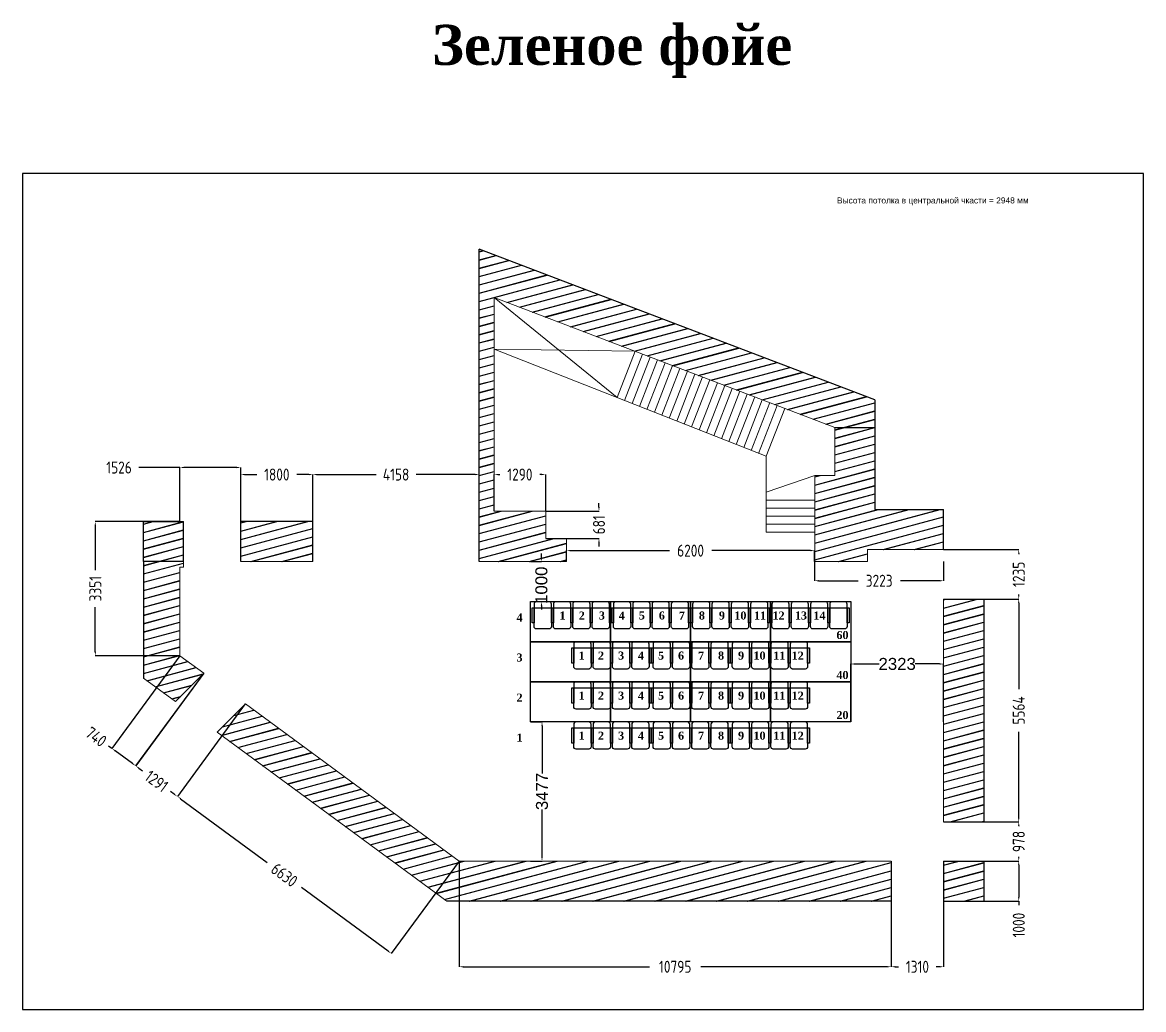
# Model space of a CAD drawing. Header units: millimetres. Extents: x -520232 to 211296, y -156633 to 78411.
# Drawn here: x 183283 to 211296, y 47477 to 72129 of the extents above; entities that cross this region are included whole.
import ezdxf

# ---------------------------------------------------------------- set-up
doc = ezdxf.new("R2010")
doc.units = ezdxf.units.MM
for name, color, linetype in [('Декорации', 10, 'Continuous'), ('Моторы', 7, 'Continuous'), ('Партер', 7, 'Continuous')]:
    doc.layers.add(name, color=color, linetype=linetype)
doc.layers.add('Сидения и станки', color=7, linetype='Continuous', lineweight=25)
doc.styles.get("Standard").update_dxf_attribs({"font": 'arial.ttf', "height": 300})
doc.styles.add('СГЕНЕРИР_СТИЛЬ_1', font='gost_2_304-81_type.ttf')
doc.dimstyles.new('Размеры', dxfattribs={"dimtxt": 300, "dimasz": 100, "dimexe": 0.18, "dimexo": 0.0625, "dimgap": 0.09, "dimtad": 0, "dimdec": 0, "dimzin": 0, "dimdsep": 46, "dimtxsty": 'Standard', "dimcen": 0.09, "dimclrd": 250, "dimclre": 250, "dimclrt": 250, "dimadec": 0, "dimazin": 0, "dimtfac": 1, "dimtdec": 0, "dimtofl": 0, "dimtmove": 0, "dimatfit": 3, "dimfxl": 1, "dimtfillclr": 250, "dimtolj": 1, "dimtzin": 0, "dimarcsym": 0})
pattern_1 = [(15, (187235, 58193.31), (-51.7638, 193.1852), []), (15, (187238.46, 58191.31), (-51.7638, 193.1852), [])]

# ---------------------------------------------------------------- blocks, each defined once
blk = doc.blocks.new('*D5')
at = {"color": 250, "lineweight": -2, "transparency": 16777216}
for p, q in [((194196, 51186), (194196, 48546)), ((204991, 51186), (204991, 48546)), ((194296, 48546), (198951, 48546)), ((204891, 48546), (200237, 48546))]:
    blk.add_line(p, q, dxfattribs=at)
at = {"color": 250, "lineweight": 13, "transparency": 16777216}
for points in [[(194296, 48562), (194296, 48529), (194196, 48546)], [(204891, 48562), (204891, 48529), (204991, 48546)]]:
    blk.add_solid(points, dxfattribs=at)
at = {"layer": 'Defpoints', "color": 0, "lineweight": 13, "transparency": 16777216}
for p in [(194196, 51186), (204991, 51186), (204991, 48546)]:
    blk.add_point(p, dxfattribs=at)
at = {"color": 250, "lineweight": 25, "transparency": 16777216, "insert": (199594, 48546), "char_height": 300, "attachment_point": 5, "style": 'СГЕНЕРИР_СТИЛЬ_1'}
blk.add_mtext('\\A1;10795', dxfattribs=at)
blk = doc.blocks.new('*D6')
at = {"color": 250, "lineweight": -2, "transparency": 16777216}
for p, q in [((188853, 55111), (187157, 52802)), ((187237, 52743), (189402, 51152)), ((194196, 51186), (192500, 48876)), ((192419, 48936), (190254, 50526))]:
    blk.add_line(p, q, dxfattribs=at)
at = {"color": 250, "lineweight": 13, "transparency": 16777216}
for points in [[(187247, 52757), (187227, 52730), (187157, 52802)], [(192429, 48949), (192410, 48922), (192500, 48877)]]:
    blk.add_solid(points, dxfattribs=at)
at = {"layer": 'Defpoints', "color": 0, "lineweight": 13, "transparency": 16777216}
for p in [(188853, 55111), (194196, 51186), (192500, 48877)]:
    blk.add_point(p, dxfattribs=at)
at = {"color": 250, "lineweight": 25, "transparency": 16777216, "insert": (189828, 50839), "char_height": 300, "attachment_point": 5, "rotation": 323.6955, "style": 'СГЕНЕРИР_СТИЛЬ_1'}
blk.add_mtext('\\A1;6630', dxfattribs=at)
blk = doc.blocks.new('*D7')
at = {"color": 250, "lineweight": -2, "transparency": 16777216}
for p, q in [((187216, 56314), (185516, 54000)), ((187812, 55876), (186112, 53562)), ((185516, 54000), (185435, 54059)), ((186032, 53621), (185597, 53941))]:
    blk.add_line(p, q, dxfattribs=at)
at = {"color": 250, "lineweight": 13, "transparency": 16777216}
for points in [[(185606, 53954), (185587, 53927), (185516, 54000)], [(186042, 53634), (186022, 53608), (186112, 53562)]]:
    blk.add_solid(points, dxfattribs=at)
at = {"layer": 'Defpoints', "color": 0, "lineweight": 13, "transparency": 16777216}
for p in [(187216, 56314), (187812, 55876), (185516, 54000)]:
    blk.add_point(p, dxfattribs=at)
at = {"color": 250, "lineweight": 25, "transparency": 16777216, "insert": (185124, 54288), "char_height": 300, "attachment_point": 5, "rotation": 323.6999, "style": 'СГЕНЕРИР_СТИЛЬ_1'}
blk.add_mtext('\\A1;740', dxfattribs=at)
blk = doc.blocks.new('*D1')
at = {"color": 250, "lineweight": -2, "transparency": 16777216}
for p, q in [((187215, 59664), (185105, 59664)), ((185105, 59564), (185105, 58453)), ((185105, 56413), (185105, 57524)), ((187215, 56313), (185105, 56313))]:
    blk.add_line(p, q, dxfattribs=at)
at = {"color": 250, "lineweight": 13, "transparency": 16777216}
for points in [[(185088, 59564), (185122, 59564), (185105, 59664)], [(185088, 56413), (185122, 56413), (185105, 56313)]]:
    blk.add_solid(points, dxfattribs=at)
at = {"layer": 'Defpoints', "color": 0, "lineweight": 13, "transparency": 16777216}
for p in [(185105, 59664), (187215, 59664), (187215, 56313)]:
    blk.add_point(p, dxfattribs=at)
at = {"color": 250, "lineweight": 25, "transparency": 16777216, "insert": (185105, 57989), "char_height": 300, "attachment_point": 5, "rotation": 90, "style": 'СГЕНЕРИР_СТИЛЬ_1'}
blk.add_mtext('\\A1;3351', dxfattribs=at)
blk = doc.blocks.new('*D8')
at = {"color": 250, "lineweight": -2, "transparency": 16777216}
for p, q in [((188740, 59664), (188740, 60838)), ((188840, 60838), (189140, 60838)), ((190440, 60838), (190140, 60838)), ((190540, 59664), (190540, 60838))]:
    blk.add_line(p, q, dxfattribs=at)
at = {"color": 250, "lineweight": 13, "transparency": 16777216}
for points in [[(188840, 60855), (188840, 60821), (188740, 60838)], [(190440, 60855), (190440, 60821), (190540, 60838)]]:
    blk.add_solid(points, dxfattribs=at)
at = {"layer": 'Defpoints', "color": 0, "lineweight": 13, "transparency": 16777216}
for p in [(190540, 60838), (188740, 59664), (190540, 59664)]:
    blk.add_point(p, dxfattribs=at)
at = {"color": 250, "lineweight": 25, "transparency": 16777216, "insert": (189640, 60838), "char_height": 300, "attachment_point": 5, "style": 'СГЕНЕРИР_СТИЛЬ_1'}
blk.add_mtext('\\A1;1800', dxfattribs=at)
blk = doc.blocks.new('*D2')
at = {"color": 250, "lineweight": -2, "transparency": 16777216}
for p, q in [((187215, 61014), (186191, 61014)), ((187215, 59664), (187215, 61014)), ((188640, 61014), (187315, 61014)), ((188740, 59665), (188740, 61014))]:
    blk.add_line(p, q, dxfattribs=at)
at = {"color": 250, "lineweight": 13, "transparency": 16777216}
for points in [[(187315, 61030), (187315, 60997), (187215, 61014)], [(188640, 61030), (188640, 60997), (188740, 61014)]]:
    blk.add_solid(points, dxfattribs=at)
at = {"layer": 'Defpoints', "color": 0, "lineweight": 13, "transparency": 16777216}
for p in [(188740, 61014), (187215, 59664), (188740, 59665)]:
    blk.add_point(p, dxfattribs=at)
at = {"color": 250, "lineweight": 25, "transparency": 16777216, "insert": (185698, 61014), "char_height": 300, "attachment_point": 5, "style": 'СГЕНЕРИР_СТИЛЬ_1'}
blk.add_mtext('\\A1;1526', dxfattribs=at)
blk = doc.blocks.new('*D9')
at = {"color": 250, "lineweight": -2, "transparency": 16777216}
for p, q in [((190540, 59664), (190540, 60838)), ((190640, 60838), (192119, 60838)), ((194598, 60838), (193119, 60838)), ((194698, 59664), (194698, 60838))]:
    blk.add_line(p, q, dxfattribs=at)
at = {"color": 250, "lineweight": 13, "transparency": 16777216}
for points in [[(190640, 60855), (190640, 60821), (190540, 60838)], [(194598, 60855), (194598, 60821), (194698, 60838)]]:
    blk.add_solid(points, dxfattribs=at)
at = {"layer": 'Defpoints', "color": 0, "lineweight": 13, "transparency": 16777216}
for p in [(194698, 60838), (190540, 59664), (194698, 59664)]:
    blk.add_point(p, dxfattribs=at)
at = {"color": 250, "lineweight": 25, "transparency": 16777216, "insert": (192619, 60838), "char_height": 300, "attachment_point": 5, "style": 'СГЕНЕРИР_СТИЛЬ_1'}
blk.add_mtext('\\A1;4158', dxfattribs=at)
blk = doc.blocks.new('*D3')
at = {"color": 250, "lineweight": -2, "transparency": 16777216}
for p, q in [((187812, 55875), (186113, 53563)), ((188853, 55111), (187154, 52798)), ((186194, 53504), (186282, 53439)), ((187073, 52858), (186985, 52923))]:
    blk.add_line(p, q, dxfattribs=at)
at = {"color": 250, "lineweight": 13, "transparency": 16777216}
for points in [[(186204, 53517), (186184, 53490), (186113, 53563)], [(187083, 52871), (187064, 52844), (187154, 52798)]]:
    blk.add_solid(points, dxfattribs=at)
at = {"layer": 'Defpoints', "color": 0, "lineweight": 13, "transparency": 16777216}
for p in [(187812, 55875), (188853, 55111), (187154, 52798)]:
    blk.add_point(p, dxfattribs=at)
at = {"color": 250, "lineweight": 25, "transparency": 16777216, "insert": (186634, 53181), "char_height": 300, "attachment_point": 5, "rotation": 323.6999, "style": 'СГЕНЕРИР_СТИЛЬ_1'}
blk.add_mtext('\\A1;1291', dxfattribs=at)
blk = doc.blocks.new('*D10')
at = {"color": 250, "lineweight": -2, "transparency": 16777216}
for p, q in [((196878, 58663), (196878, 58939)), ((196978, 58938), (199450, 58938)), ((202978, 58938), (200507, 58938)), ((203078, 58663), (203078, 58939))]:
    blk.add_line(p, q, dxfattribs=at)
at = {"color": 250, "lineweight": 13, "transparency": 16777216}
for points in [[(196978, 58955), (196978, 58922), (196878, 58938)], [(202978, 58955), (202978, 58922), (203078, 58938)]]:
    blk.add_solid(points, dxfattribs=at)
at = {"layer": 'Defpoints', "color": 0, "lineweight": 13, "transparency": 16777216}
for p in [(203078, 58938), (196878, 58663), (203078, 58663)]:
    blk.add_point(p, dxfattribs=at)
at = {"color": 250, "lineweight": 25, "transparency": 16777216, "insert": (199978, 58938), "char_height": 300, "attachment_point": 5, "style": 'СГЕНЕРИР_СТИЛЬ_1'}
blk.add_mtext('\\A1;6200', dxfattribs=at)
blk = doc.blocks.new('*D11')
at = {"color": 250, "lineweight": -2, "transparency": 16777216}
for p, q in [((195068, 59923), (195068, 60838)), ((195168, 60838), (195213, 60838)), ((196258, 60838), (196213, 60838)), ((196358, 59923), (196358, 60838))]:
    blk.add_line(p, q, dxfattribs=at)
at = {"color": 250, "lineweight": 13, "transparency": 16777216}
for points in [[(195168, 60854), (195168, 60821), (195068, 60838)], [(196258, 60854), (196258, 60821), (196358, 60838)]]:
    blk.add_solid(points, dxfattribs=at)
at = {"layer": 'Defpoints', "color": 0, "lineweight": 13, "transparency": 16777216}
for p in [(195068, 60838), (195068, 59923), (196358, 59923)]:
    blk.add_point(p, dxfattribs=at)
at = {"color": 250, "lineweight": 25, "transparency": 16777216, "insert": (195713, 60838), "char_height": 300, "attachment_point": 5, "style": 'СГЕНЕРИР_СТИЛЬ_1'}
blk.add_mtext('\\A1;1290', dxfattribs=at)
blk = doc.blocks.new('*D12')
at = {"color": 250, "lineweight": -2, "transparency": 16777216}
for p, q in [((197689, 60024), (197689, 60124)), ((196358, 59924), (197690, 59924)), ((196358, 59243), (197690, 59243)), ((197689, 59143), (197689, 59043))]:
    blk.add_line(p, q, dxfattribs=at)
at = {"color": 250, "lineweight": 13, "transparency": 16777216}
for points in [[(197673, 60024), (197706, 60024), (197689, 59924)], [(197673, 59143), (197706, 59143), (197689, 59243)]]:
    blk.add_solid(points, dxfattribs=at)
at = {"layer": 'Defpoints', "color": 0, "lineweight": 13, "transparency": 16777216}
for p in [(196358, 59924), (196358, 59243), (197689, 59243)]:
    blk.add_point(p, dxfattribs=at)
at = {"color": 250, "lineweight": 25, "transparency": 16777216, "insert": (197689, 59584), "char_height": 300, "attachment_point": 5, "rotation": 90, "style": 'СГЕНЕРИР_СТИЛЬ_1'}
blk.add_mtext('\\A1;681', dxfattribs=at)
blk = doc.blocks.new('*D4')
at = {"color": 250, "lineweight": -2, "transparency": 16777216}
for p, q in [((203078, 58664), (203078, 58186)), ((206301, 58664), (206301, 58186)), ((203178, 58186), (204161, 58186)), ((206201, 58186), (205219, 58186))]:
    blk.add_line(p, q, dxfattribs=at)
at = {"color": 250, "lineweight": 13, "transparency": 16777216}
for points in [[(203178, 58203), (203178, 58169), (203078, 58186)], [(206201, 58203), (206201, 58169), (206301, 58186)]]:
    blk.add_solid(points, dxfattribs=at)
at = {"layer": 'Defpoints', "color": 0, "lineweight": 13, "transparency": 16777216}
for p in [(203078, 58664), (206301, 58664), (206301, 58186)]:
    blk.add_point(p, dxfattribs=at)
at = {"color": 250, "lineweight": 25, "transparency": 16777216, "insert": (204690, 58186), "char_height": 300, "attachment_point": 5, "style": 'СГЕНЕРИР_СТИЛЬ_1'}
blk.add_mtext('\\A1;3223', dxfattribs=at)
blk = doc.blocks.new('*D13')
at = {"color": 250, "lineweight": -2, "transparency": 16777216}
for p, q in [((206301, 58963), (208178, 58963)), ((208177, 58863), (208177, 58846)), ((206301, 57728), (208178, 57728)), ((208177, 57828), (208177, 57846))]:
    blk.add_line(p, q, dxfattribs=at)
at = {"color": 250, "lineweight": 13, "transparency": 16777216}
for points in [[(208161, 58863), (208194, 58863), (208177, 58963)], [(208161, 57828), (208194, 57828), (208177, 57728)]]:
    blk.add_solid(points, dxfattribs=at)
at = {"layer": 'Defpoints', "color": 0, "lineweight": 13, "transparency": 16777216}
for p in [(206301, 58963), (208177, 58963), (206301, 57728)]:
    blk.add_point(p, dxfattribs=at)
at = {"color": 250, "lineweight": 25, "transparency": 16777216, "insert": (208177, 58346), "char_height": 300, "attachment_point": 5, "rotation": 90, "style": 'СГЕНЕРИР_СТИЛЬ_1'}
blk.add_mtext('\\A1;1235', dxfattribs=at)
blk = doc.blocks.new('*D14')
at = {"color": 250, "lineweight": -2, "transparency": 16777216}
for p, q in [((207301, 57728), (208177, 57728)), ((208177, 57628), (208177, 55482)), ((208177, 52264), (208177, 54410)), ((207301, 52164), (208177, 52164))]:
    blk.add_line(p, q, dxfattribs=at)
at = {"color": 250, "lineweight": 13, "transparency": 16777216}
for points in [[(208160, 57628), (208194, 57628), (208177, 57728)], [(208160, 52264), (208194, 52264), (208177, 52164)]]:
    blk.add_solid(points, dxfattribs=at)
at = {"layer": 'Defpoints', "color": 0, "lineweight": 13, "transparency": 16777216}
for p in [(207301, 57728), (207301, 52164), (208177, 52164)]:
    blk.add_point(p, dxfattribs=at)
at = {"color": 250, "lineweight": 25, "transparency": 16777216, "insert": (208177, 54946), "char_height": 300, "attachment_point": 5, "rotation": 90, "style": 'СГЕНЕРИР_СТИЛЬ_1'}
blk.add_mtext('\\A1;5564', dxfattribs=at)
blk = doc.blocks.new('*D15')
at = {"color": 250, "lineweight": -2, "transparency": 16777216}
for p, q in [((207301, 52164), (208177, 52164)), ((208177, 52064), (208177, 52061)), ((208177, 51286), (208177, 51289)), ((207301, 51186), (208177, 51186))]:
    blk.add_line(p, q, dxfattribs=at)
at = {"color": 250, "lineweight": 13, "transparency": 16777216}
for points in [[(208160, 52064), (208194, 52064), (208177, 52164)], [(208160, 51286), (208194, 51286), (208177, 51186)]]:
    blk.add_solid(points, dxfattribs=at)
at = {"layer": 'Defpoints', "color": 0, "lineweight": 13, "transparency": 16777216}
for p in [(207301, 52164), (207301, 51186), (208177, 51186)]:
    blk.add_point(p, dxfattribs=at)
at = {"color": 250, "lineweight": 25, "transparency": 16777216, "insert": (208177, 51675), "char_height": 300, "attachment_point": 5, "rotation": 90, "style": 'СГЕНЕРИР_СТИЛЬ_1'}
blk.add_mtext('\\A1;978', dxfattribs=at)
blk = doc.blocks.new('*D16')
at = {"color": 250, "lineweight": -2, "transparency": 16777216}
for p, q in [((207302, 51186), (208177, 51186)), ((208177, 51086), (208177, 50286)), ((207301, 50186), (208177, 50186)), ((208177, 50186), (208177, 50086))]:
    blk.add_line(p, q, dxfattribs=at)
at = {"color": 250, "lineweight": 13, "transparency": 16777216}
for points in [[(208160, 51086), (208194, 51086), (208177, 51186)], [(208160, 50286), (208194, 50286), (208177, 50186)]]:
    blk.add_solid(points, dxfattribs=at)
at = {"layer": 'Defpoints', "color": 0, "lineweight": 13, "transparency": 16777216}
for p in [(207302, 51186), (207301, 50186), (208177, 50186)]:
    blk.add_point(p, dxfattribs=at)
at = {"color": 250, "lineweight": 25, "transparency": 16777216, "insert": (208177, 49586), "char_height": 300, "attachment_point": 5, "rotation": 90, "style": 'СГЕНЕРИР_СТИЛЬ_1'}
blk.add_mtext('\\A1;1000', dxfattribs=at)
blk = doc.blocks.new('*D17')
at = {"color": 250, "lineweight": -2, "transparency": 16777216}
for p, q in [((204991, 50186), (204991, 48546)), ((206301, 50186), (206301, 48546)), ((205091, 48546), (205175, 48546)), ((206201, 48546), (206118, 48546))]:
    blk.add_line(p, q, dxfattribs=at)
at = {"color": 250, "lineweight": 13, "transparency": 16777216}
for points in [[(205091, 48563), (205091, 48529), (204991, 48546)], [(206201, 48563), (206201, 48529), (206301, 48546)]]:
    blk.add_solid(points, dxfattribs=at)
at = {"layer": 'Defpoints', "color": 0, "lineweight": 13, "transparency": 16777216}
for p in [(204991, 50186), (206301, 50186), (206301, 48546)]:
    blk.add_point(p, dxfattribs=at)
at = {"color": 250, "lineweight": 25, "transparency": 16777216, "insert": (205646, 48546), "char_height": 300, "attachment_point": 5, "style": 'СГЕНЕРИР_СТИЛЬ_1'}
blk.add_mtext('\\A1;1310', dxfattribs=at)
blk = doc.blocks.new('A$C20D4365F')
at = {"layer": 'Сидения и станки'}
for points in [[(-1231.25, 380), (-1181.25, 380), (-1181.25, 0), (-1231.25, 0)], [(-748.75, 380), (-698.75, 380), (-698.75, 0), (-748.75, 0)], [(-266.25, 380), (-216.25, 380), (-216.25, 0), (-266.25, 0)], [(216.25, 380), (266.25, 380), (266.25, 0), (216.25, 0)], [(698.75, 380), (748.75, 380), (748.75, 0), (698.75, 0)]]:
    blk.add_lwpolyline(points, close=True, dxfattribs=at)
for points in [[(-1121.25, 530), (-808.75, 530, -0.41421356), (-748.75, 470), (-748.75, 0), (-1181.25, 0), (-1181.25, 470, -0.41421356)], [(-638.75, 530), (-326.25, 530, -0.41421356), (-266.25, 470), (-266.25, 0), (-698.75, 0), (-698.75, 470, -0.41421356)], [(-156.25, 530), (156.25, 530, -0.41421356), (216.25, 470), (216.25, 0), (-216.25, 0), (-216.25, 470, -0.41421356)], [(326.25, 530), (638.75, 530, -0.41421356), (698.75, 470), (698.75, 0), (266.25, 0), (266.25, 470, -0.41421356)], [(-748.75, 0), (-1181.25, 0), (-1181.25, -90, 0.41421356), (-1121.25, -150), (-808.75, -150, 0.41421356), (-748.75, -90)], [(-266.25, 0), (-698.75, 0), (-698.75, -90, 0.41421356), (-638.75, -150), (-326.25, -150, 0.41421356), (-266.25, -90)], [(216.25, 0), (-216.25, 0), (-216.25, -90, 0.41421356), (-156.25, -150), (156.25, -150, 0.41421356), (216.25, -90)], [(698.75, 0), (266.25, 0), (266.25, -90, 0.41421356), (326.25, -150), (638.75, -150, 0.41421356), (698.75, -90)]]:
    blk.add_lwpolyline(points, format="xyb", close=True, dxfattribs=at)
blk = doc.blocks.new('Партер Малые деньги в фойе')
at = {"layer": 'Партер'}
for points in [[(252910, -27729), (252910, -26729), (254910, -26729), (254910, -27729), (252910, -27729)], [(254910, -27729), (254910, -26729), (256910, -26729), (256910, -27729), (254910, -27729)], [(256910, -27729), (256910, -26729), (258910, -26729), (258910, -27729), (256910, -27729)], [(258910, -27729), (258910, -26729), (260910, -26729), (260910, -27729), (258910, -27729)], [(252910, -28729), (252910, -27729), (254910, -27729), (254910, -28729), (252910, -28729)], [(254910, -28729), (254910, -27729), (256910, -27729), (256910, -28729), (254910, -28729)], [(256910, -28729), (256910, -27729), (258910, -27729), (258910, -28729), (256910, -28729)], [(258910, -28729), (258910, -27729), (260910, -27729), (260910, -28729), (258910, -28729)], [(252910, -29729), (252910, -28729), (254910, -28729), (254910, -29729), (252910, -29729)], [(254910, -29729), (254910, -28729), (256910, -28729), (256910, -29729), (254910, -29729)], [(256910, -29729), (256910, -28729), (258910, -28729), (258910, -29729), (256910, -29729)], [(258910, -29729), (258910, -28729), (260910, -28729), (260910, -29729), (258910, -29729)]]:
    blk.add_lwpolyline(points, dxfattribs=at)
at = {"layer": 'Сидения и станки', "rotation": 180}
for p in [(253700, -26881), (255680, -26881), (257660, -26881), (259640, -26881), (254691, -27881), (256671, -27881), (258651, -27881), (254691, -28881), (256671, -28881), (258651, -28881), (254691, -29881), (256671, -29881), (258651, -29881)]:
    blk.add_blockref('A$C20D4365F', p, dxfattribs=at)
at = {"layer": 'Партер', "color": 5, "char_height": 200, "width": 500.97, "attachment_point": 4}
for s, insert in [('{\\fTimes New Roman|b1|i0|c204|p18;  4}', (252410, -27125)), ('{\\fTimes New Roman|b1|i0|c204|p18;  3}', (252410, -28125)), ('{\\fTimes New Roman|b1|i0|c204|p18;  2}', (252410, -29125)), ('{\\fTimes New Roman|b1|i0|c204|p18;  1}', (252410, -30125))]:
    blk.add_mtext(s, dxfattribs=dict(at, insert=insert))
at = {"layer": 'Партер', "color": 3, "char_height": 200}
for s, insert, width, attachment_point in [('{\\fTimes New Roman|b1|i0|c204|p18;1}', (253710, -27076), 500, 5), ('{\\fTimes New Roman|b1|i0|c204|p18;  2 }', (253966, -27076), 500, 4), ('{\\fTimes New Roman|b1|i0|c204|p18;  3}', (254468, -27076), 498, 4), ('{\\fTimes New Roman|b1|i0|c204|p18;  4}', (254963, -27076), 503.54, 4), ('{\\fTimes New Roman|b1|i0|c204|p18;  5}', (255466, -27076), 500, 4), ('{\\fTimes New Roman|b1|i0|c204|p18;  6}', (255966, -27076), 500, 4), ('{\\fTimes New Roman|b1|i0|c204|p18;  7}', (256466, -27076), 500, 4), ('{\\fTimes New Roman|b1|i0|c204|p18;  8}', (256966, -27076), 500, 4), ('{\\fTimes New Roman|b1|i0|c204|p18;  9}', (257466, -27076), 500, 4), ('{\\fTimes New Roman|b1|i0|c204|p18;  10}', (257852, -27076), 500, 4), ('{\\fTimes New Roman|b1|i0|c204|p18;  11}', (258344, -27076), 500, 4), ('{\\fTimes New Roman|b1|i0|c204|p18;  12}', (258806, -27076), 500, 4), ('{\\fTimes New Roman|b1|i0|c204|p18;  13}', (259365, -27076), 500, 4), ('{\\fTimes New Roman|b1|i0|c204|p18;  14}', (259827, -27076), 500, 4), ('{\\fTimes New Roman|b1|i0|c204|p18;1}', (254189, -28076), 500, 5), ('{\\fTimes New Roman|b1|i0|c204|p18;  2 }', (254445, -28076), 500, 4), ('{\\fTimes New Roman|b1|i0|c204|p18;  3}', (254947, -28076), 498, 4), ('{\\fTimes New Roman|b1|i0|c204|p18;  4}', (255442, -28076), 503.54, 4), ('{\\fTimes New Roman|b1|i0|c204|p18;  5}', (255945, -28076), 500, 4), ('{\\fTimes New Roman|b1|i0|c204|p18;  6}', (256445, -28076), 500, 4), ('{\\fTimes New Roman|b1|i0|c204|p18;  7}', (256945, -28076), 500, 4), ('{\\fTimes New Roman|b1|i0|c204|p18;  8}', (257445, -28076), 500, 4), ('{\\fTimes New Roman|b1|i0|c204|p18;  9}', (257945, -28076), 500, 4), ('{\\fTimes New Roman|b1|i0|c204|p18;  10}', (258331, -28076), 500, 4), ('{\\fTimes New Roman|b1|i0|c204|p18;  11}', (258823, -28076), 500, 4), ('{\\fTimes New Roman|b1|i0|c204|p18;  12}', (259285, -28076), 500, 4), ('{\\fTimes New Roman|b1|i0|c204|p18;1}', (254189, -29076), 500, 5), ('{\\fTimes New Roman|b1|i0|c204|p18;  2 }', (254445, -29076), 500, 4), ('{\\fTimes New Roman|b1|i0|c204|p18;  3}', (254947, -29076), 498, 4), ('{\\fTimes New Roman|b1|i0|c204|p18;  4}', (255442, -29076), 503.54, 4), ('{\\fTimes New Roman|b1|i0|c204|p18;  5}', (255945, -29076), 500, 4), ('{\\fTimes New Roman|b1|i0|c204|p18;  6}', (256445, -29076), 500, 4), ('{\\fTimes New Roman|b1|i0|c204|p18;  7}', (256945, -29076), 500, 4), ('{\\fTimes New Roman|b1|i0|c204|p18;  8}', (257445, -29076), 500, 4), ('{\\fTimes New Roman|b1|i0|c204|p18;  9}', (257945, -29076), 500, 4), ('{\\fTimes New Roman|b1|i0|c204|p18;  10}', (258331, -29076), 500, 4), ('{\\fTimes New Roman|b1|i0|c204|p18;  11}', (258823, -29076), 500, 4), ('{\\fTimes New Roman|b1|i0|c204|p18;  12}', (259285, -29076), 500, 4), ('{\\fTimes New Roman|b1|i0|c204|p18;  3}', (254947, -30076), 498, 4), ('{\\fTimes New Roman|b1|i0|c204|p18;  6}', (256445, -30076), 500, 4), ('{\\fTimes New Roman|b1|i0|c204|p18;  8}', (257445, -30076), 500, 4), ('{\\fTimes New Roman|b1|i0|c204|p18;  9}', (257945, -30076), 500, 4), ('{\\fTimes New Roman|b1|i0|c204|p18;  10}', (258331, -30076), 500, 4), ('{\\fTimes New Roman|b1|i0|c204|p18;1}', (254189, -30076), 500, 5), ('{\\fTimes New Roman|b1|i0|c204|p18;  2 }', (254445, -30076), 500, 4), ('{\\fTimes New Roman|b1|i0|c204|p18;  4}', (255442, -30076), 503.54, 4), ('{\\fTimes New Roman|b1|i0|c204|p18;  5}', (255945, -30076), 500, 4), ('{\\fTimes New Roman|b1|i0|c204|p18;  7}', (256945, -30076), 500, 4), ('{\\fTimes New Roman|b1|i0|c204|p18;  11}', (258823, -30076), 500, 4), ('{\\fTimes New Roman|b1|i0|c204|p18;  12}', (259285, -30076), 500, 4)]:
    blk.add_mtext(s, dxfattribs=dict(at, insert=insert, width=width, attachment_point=attachment_point))
at = {"layer": 'Партер', "color": 18, "true_color": 0x000000, "char_height": 200, "width": 500.97, "attachment_point": 4}
for s, insert in [('{\\fTimes New Roman|b1|i0|c204|p18;  60}', (260403, -27563)), ('{\\fTimes New Roman|b1|i0|c204|p18;  40}', (260403, -28563)), ('{\\fTimes New Roman|b1|i0|c204|p18;  20}', (260403, -29563))]:
    blk.add_mtext(s, dxfattribs=dict(at, insert=insert))
blk = doc.blocks.new('*D82')
at = {"layer": 'Defpoints', "color": 0, "lineweight": 13, "transparency": 16777216}
for p in [(195978, 54664), (195978, 51186), (196266, 51186)]:
    blk.add_point(p, dxfattribs=at)
at = {"layer": 'Декорации', "color": 250, "lineweight": -2, "transparency": 16777216}
for p, q in [((195978, 54664), (196266, 54664)), ((196266, 54564), (196266, 53373)), ((196266, 51286), (196266, 52477)), ((195978, 51186), (196266, 51186))]:
    blk.add_line(p, q, dxfattribs=at)
at = {"layer": 'Декорации', "color": 250, "lineweight": 13, "transparency": 16777216}
for points in [[(196249, 54564), (196282, 54564), (196266, 54664)], [(196249, 51286), (196282, 51286), (196266, 51186)]]:
    blk.add_solid(points, dxfattribs=at)
at = {"layer": 'Декорации', "color": 250, "lineweight": 13, "transparency": 16777216, "insert": (196266, 52925), "char_height": 300, "attachment_point": 5, "rotation": 90}
blk.add_mtext('\\A1;3477', dxfattribs=at)
blk = doc.blocks.new('*D83')
at = {"layer": 'Defpoints', "color": 0, "lineweight": 13, "transparency": 16777216}
for p in [(195978, 58664), (196251, 58664), (195978, 57664)]:
    blk.add_point(p, dxfattribs=at)
at = {"layer": 'Декорации', "color": 250, "lineweight": -2, "transparency": 16777216}
for p, q in [((196251, 58764), (196251, 58864)), ((195978, 58664), (196252, 58664)), ((195978, 57664), (196252, 57664)), ((196251, 57564), (196251, 57464))]:
    blk.add_line(p, q, dxfattribs=at)
at = {"layer": 'Декорации', "color": 250, "lineweight": 13, "transparency": 16777216}
for points in [[(196235, 58764), (196268, 58764), (196251, 58664)], [(196235, 57564), (196268, 57564), (196251, 57664)]]:
    blk.add_solid(points, dxfattribs=at)
at = {"layer": 'Декорации', "color": 250, "lineweight": 13, "transparency": 16777216, "insert": (196251, 58074), "char_height": 300, "attachment_point": 5, "rotation": 90}
blk.add_mtext('\\A1;1000', dxfattribs=at)
blk = doc.blocks.new('*D84')
at = {"layer": 'Defpoints', "color": 0, "lineweight": 13, "transparency": 16777216}
for p in [(206301, 56107), (203978, 54664), (206301, 54664)]:
    blk.add_point(p, dxfattribs=at)
at = {"layer": 'Декорации', "color": 250, "lineweight": -2, "transparency": 16777216}
for p, q in [((203978, 54664), (203978, 56107)), ((204078, 56107), (204689, 56107)), ((206201, 56107), (205590, 56107)), ((206301, 54664), (206301, 56107))]:
    blk.add_line(p, q, dxfattribs=at)
at = {"layer": 'Декорации', "color": 250, "lineweight": 13, "transparency": 16777216}
for points in [[(204078, 56123), (204078, 56090), (203978, 56107)], [(206201, 56123), (206201, 56090), (206301, 56107)]]:
    blk.add_solid(points, dxfattribs=at)
at = {"layer": 'Декорации', "color": 250, "lineweight": 13, "transparency": 16777216, "insert": (205140, 56107), "char_height": 300, "attachment_point": 5}
blk.add_mtext('\\A1;2323', dxfattribs=at)

msp = doc.modelspace()

# ---------------------------------------------------------------- hatches: boundary and pattern name
at = {"lineweight": 25}
h = msp.add_hatch(dxfattribs=at)
h.set_pattern_fill('JIS_LC_20', color=256, scale=10, angle=330, style=0)
h.set_pattern_definition(pattern_1)
h.paths.add_polyline_path([(194698.362, 58663.953), (194698.362, 66466.738), (204578.362, 62705.057), (204578.362, 59963.217), (206301.362, 59963.217), (206301.362, 58963.217), (204401.362, 58963.217), (204401.362, 58663.217), (203078.362, 58663.217), (203078.362, 60815.217), (203578.362, 60815.217), (203578.362, 62015.217), (195068.228, 65259.217), (195068.228, 59923.217), (196358.228, 59923.217), (196358.228, 59243.217), (196878.228, 59243.217), (196878.362, 58663.217)])
h = msp.add_hatch(dxfattribs=at)
h.set_pattern_fill('JIS_LC_20', color=256, scale=10, angle=330, style=0)
h.set_pattern_definition(pattern_1)
h.paths.add_polyline_path([(186305.362, 59663.953), (187305.362, 59663.953), (187305.362, 58663.953), (187305.828, 58523.954), (187215.828, 58523.954), (187215.828, 56313.954), (187812.214, 55875.863), (187107.195, 55166.674), (186305.362, 55755.682), (186305.362, 58663.953)])
h = msp.add_hatch(dxfattribs=at)
h.set_pattern_fill('JIS_LC_20', color=256, scale=10, angle=330, style=0)
h.set_pattern_definition(pattern_1)
h.paths.add_polyline_path([(190540.362, 59663.953), (188740.362, 59663.953), (188740.362, 58663.953), (190540.362, 58663.953)])
h.paths.add_polyline_path([(206301.362, 51186.217), (206301.362, 50186.217), (207301.362, 50186.217), (207301.362, 51186.217)])
h.paths.add_polyline_path([(207301.362, 57728.217), (207301.362, 52164.217), (206301.362, 52164.217), (206301.362, 57728.217)])
h = msp.add_hatch(dxfattribs=at)
h.set_pattern_fill('JIS_LC_20', color=256, scale=10, angle=330, style=0)
h.set_pattern_definition(pattern_1)
h.paths.add_polyline_path([(193887.233, 50186.217), (188148.047, 54402.089), (188853.066, 55111.277), (194196.362, 51186.217), (204991.362, 51186.217), (204991.362, 50186.217)])

# ---------------------------------------------------------------- linework, layer by layer
for p, q in [((183283.452, 68357.495), (183283.452, 47476.85)), ((211296.267, 68357.495), (183283.452, 68357.495)), ((211296.267, 47476.85), (211296.267, 68357.495)), ((204578.362, 62705.057), (194698.362, 66466.738)), ((194698.362, 58663.953), (194698.362, 66466.738)), ((204578.362, 62705.057), (204578.362, 59963.217)), ((203578.362, 62015.217), (204578.362, 62015.217)), ((204578.362, 59963.217), (206301.362, 59963.217)), ((206301.362, 58963.217), (206301.362, 59963.217)), ((186305.362, 58663.953), (186305.362, 59663.953)), ((186305.362, 59663.953), (187305.362, 59663.953)), ((187305.362, 58663.953), (187305.362, 59663.953)), ((188740.362, 58663.953), (188740.362, 59663.953)), ((190540.362, 59663.953), (188740.362, 59663.953)), ((190540.362, 58663.953), (190540.362, 59663.953)), ((187305.362, 58663.953), (186305.362, 58663.953)), ((186305.362, 58663.953), (186305.362, 55755.682)), ((206301.362, 57728.217), (207301.362, 57728.217)), ((207301.362, 57728.217), (207301.362, 52164.217)), ((187812.214, 55875.863), (187107.195, 55166.674)), ((188853.066, 55111.277), (188148.047, 54402.089)), ((206301.362, 52164.217), (207301.362, 52164.217)), ((204991.362, 51186.217), (204991.362, 50186.217)), ((206301.362, 51186.217), (206301.362, 50186.217)), ((206301.362, 51186.217), (207301.362, 51186.217)), ((207301.362, 51186.217), (207301.362, 50186.217)), ((204991.362, 50186.217), (193887.233, 50186.217)), ((206301.362, 50186.217), (207301.362, 50186.217)), ((183283.452, 47476.85), (211296.267, 47476.85))]:
    msp.add_line(p, q, dxfattribs=at)
at = {"lineweight": 20}
for p, q in [((195068.228, 59923.217), (195068.228, 65259.217)), ((203578.362, 62015.217), (195068.228, 65259.217)), ((195068.228, 65259.217), (195068.228, 64059.217)), ((198142.54, 62758.9), (195068.228, 65259.217)), ((195068.228, 63969.537), (201864.362, 61293.28)), ((195068.228, 63969.537), (198591.499, 63916.172)), ((198142.54, 62758.9), (198591.499, 63916.172)), ((198328.631, 62685.619), (198778.383, 63844.934)), ((198514.723, 62612.338), (198965.266, 63773.695)), ((198700.814, 62539.057), (199152.15, 63702.457)), ((198886.905, 62465.776), (199339.033, 63631.218)), ((199072.996, 62392.495), (199525.917, 63559.98)), ((199259.087, 62319.214), (199712.8, 63488.741)), ((199445.178, 62245.933), (199899.683, 63417.502)), ((199631.269, 62172.652), (200086.567, 63346.264)), ((199817.36, 62099.371), (200273.45, 63275.025)), ((200003.451, 62026.09), (200460.334, 63203.787)), ((200189.542, 61952.809), (200647.217, 63132.548)), ((200375.633, 61879.528), (200834.101, 63061.309)), ((200561.724, 61806.247), (201020.984, 62990.071)), ((200747.816, 61732.966), (201207.868, 62918.832)), ((200933.907, 61659.685), (201394.751, 62847.594)), ((200933.907, 61659.685), (201394.751, 62847.594)), ((201119.998, 61586.404), (201581.634, 62776.355)), ((201306.089, 61513.123), (201768.518, 62705.117)), ((201492.18, 61439.842), (201955.401, 62633.878)), ((201678.271, 61366.561), (202142.285, 62562.639)), ((201864.362, 61293.28), (202329.168, 62491.401)), ((203578.362, 60815.217), (203578.362, 62015.217)), ((201864.362, 60580.912), (201864.362, 61293.28)), ((201864.362, 60398.217), (203078.362, 60815.217)), ((203078.362, 58663.217), (203078.362, 60815.217)), ((203078.362, 60815.217), (203578.362, 60815.217)), ((201864.362, 59398.217), (201864.362, 60580.912)), ((201864.362, 60198.217), (201864.362, 60398.217)), ((203078.362, 60198.217), (201864.362, 60198.217)), ((201864.362, 59798.217), (201864.362, 59998.217)), ((201864.362, 59998.217), (203078.362, 59998.217)), ((203078.362, 59998.217), (203078.362, 60198.217)), ((203078.362, 59998.217), (203078.362, 59998.217)), ((196358.228, 59923.217), (195068.228, 59923.217)), ((196358.228, 59243.217), (196358.228, 59923.217)), ((203078.362, 59798.217), (201864.362, 59798.217)), ((203078.362, 59598.217), (203078.362, 59798.217)), ((201864.362, 59398.217), (201864.362, 59598.217)), ((201864.362, 59598.217), (203078.362, 59598.217)), ((203078.362, 59398.217), (201864.362, 59398.217)), ((203078.362, 58663.217), (203078.362, 59398.217)), ((196878.228, 59243.217), (196358.228, 59243.217)), ((196878.362, 58663.217), (196878.228, 59243.217)), ((204401.362, 58663.217), (204401.362, 58963.217)), ((204401.362, 58963.217), (206301.362, 58963.217)), ((187305.828, 58523.954), (187305.362, 58663.953)), ((188740.362, 58663.953), (190540.362, 58663.953)), ((194698.362, 58663.953), (196878.362, 58663.217)), ((203078.362, 58663.217), (204401.362, 58663.217)), ((187215.828, 58523.954), (187215.828, 56313.954)), ((187215.828, 58523.954), (187305.828, 58523.954)), ((206301.362, 57728.217), (206301.362, 52164.217)), ((187215.828, 56313.954), (187812.214, 55875.863)), ((186305.362, 55755.682), (187107.195, 55166.674)), ((194196.362, 51186.217), (188853.066, 55111.277)), ((193887.233, 50186.217), (188148.047, 54402.089)), ((204991.362, 51186.217), (194196.362, 51186.217))]:
    msp.add_line(p, q, dxfattribs=at)

# ---------------------------------------------------------------- block references
at = {"layer": 'Декорации', "lineweight": 13}
msp.add_blockref('Партер Малые деньги в фойе', (-56932.246, 84392.748), dxfattribs=at)

# ---------------------------------------------------------------- texts
at = {"lineweight": 25, "insert": (203636.502, 67759.264), "char_height": 150, "width": 7217.44125, "attachment_point": 1}
msp.add_mtext('Высота потолка в центральной чкасти = 2948 мм', dxfattribs=at)
at = {"layer": 'Моторы', "insert": (193517.335, 72069.752), "char_height": 1000, "width": 24873.58186, "attachment_point": 1}
msp.add_mtext('{\\fTimes New Roman|b1|i0|c204|p18;Зеленое фойе}', dxfattribs=at)

# ---------------------------------------------------------------- dimensions: what is measured, and where the dimension line sits
at = {"lineweight": 25}
for base, p1, p2, picture, middle in [((188740.362, 61013.685), (187214.833, 59663.953), (188740.362, 59664.578), '*D2', (185698.077, 61013.685)), ((206301.362, 58186.03), (203078.362, 58663.842), (206301.362, 58663.842), '*D4', (204689.862, 58186.03))]:
    dim = msp.add_linear_dim(base=base, p1=p1, p2=p2, dimstyle='Размеры', override={"dimtxsty": 'СГЕНЕРИР_СТИЛЬ_1'}, dxfattribs=at)
    dim.commit()
    dim.dimension.update_dxf_attribs({"geometry": picture, "text_midpoint": middle, "dimtype": 160})
for base, p1, p2, picture, middle in [((190540.362, 60838.06), (188740.362, 59663.953), (190540.362, 59663.953), '*D8', (189640.362, 60838.06)), ((194698.362, 60838.06), (190540.362, 59663.953), (194698.362, 59663.953), '*D9', (192619.362, 60838.06)), ((195068.228, 60837.643), (196358.228, 59923.217), (195068.228, 59923.217), '*D11', (195713.228, 60837.643)), ((203078.362, 58938.334), (196878.362, 58663.217), (203078.362, 58663.217), '*D10', (199978.362, 58938.334)), ((204991.362, 48545.713), (194196.362, 51186.217), (204991.362, 51186.217), '*D5', (199593.862, 48545.713)), ((206301.362, 48546.13), (204991.362, 50186.217), (206301.362, 50186.217), '*D17', (205646.362, 48546.13))]:
    dim = msp.add_linear_dim(base=base, p1=p1, p2=p2, dimstyle='Размеры', override={"dimtxsty": 'СГЕНЕРИР_СТИЛЬ_1'}, dxfattribs=at)
    dim.commit()
    dim.dimension.update_dxf_attribs({"geometry": picture, "text_midpoint": middle})
for base, p1, p2, picture, middle in [((197689.333, 59243.217), (196358.228, 59923.842), (196358.228, 59243.217), '*D12', (197689.333, 59583.53)), ((208177.48, 58963.217), (206301.362, 57728.217), (206301.362, 58963.217), '*D13', (208177.48, 58345.717)), ((208177.064, 51186.217), (207301.362, 52164.217), (207301.362, 51186.217), '*D15', (208177.064, 51675.217)), ((208177.064, 50186.217), (207301.987, 51186.217), (207301.362, 50186.217), '*D16', (208177.064, 49586.127))]:
    dim = msp.add_linear_dim(base=base, p1=p1, p2=p2, angle=90, dimstyle='Размеры', override={"dimtxsty": 'СГЕНЕРИР_СТИЛЬ_1'}, dxfattribs=at)
    dim.commit()
    dim.dimension.update_dxf_attribs({"geometry": picture, "text_midpoint": middle})
for p1, p2, distance, picture, middle in [((187215.458, 56313.45), (187215.458, 59663.953), 2110.495, '*D1', (185104.963, 57988.702)), ((187812.214, 55875.863), (187215.828, 56313.954), 2871.249, '*D7', (185124.483, 54287.54)), ((188853.066, 55111.277), (194196.362, 51185.592), -2865.155, '*D6', (189828.324, 50839.458))]:
    dim = msp.add_aligned_dim(p1=p1, p2=p2, distance=distance, dimstyle='Размеры', override={"dimtxsty": 'СГЕНЕРИР_СТИЛЬ_1'}, dxfattribs=at)
    dim.commit()
    dim.dimension.update_dxf_attribs({"geometry": picture, "text_midpoint": middle})
for base, p1, p2, angle, picture, middle, dimtype in [((208177.064, 52164.217), (207301.362, 57728.217), (207301.362, 52164.217), 90, '*D14', (208177.064, 54946.217), 160), ((187154.02, 52798.316), (187811.844, 55875.359), (188852.696, 55110.773), 323.6998693, '*D3', (186633.594, 53180.609), 161)]:
    dim = msp.add_linear_dim(base=base, p1=p1, p2=p2, angle=angle, dimstyle='Размеры', override={"dimtxsty": 'СГЕНЕРИР_СТИЛЬ_1'}, dxfattribs=at)
    dim.commit()
    dim.dimension.update_dxf_attribs({"geometry": picture, "text_midpoint": middle, "dimtype": dimtype})
at = {"layer": 'Декорации', "lineweight": 13}
dim = msp.add_linear_dim(base=(196251.491, 58663.521), p1=(195978.228, 57663.524), p2=(195978.228, 58663.521), angle=90, dimstyle='Размеры', dxfattribs=at)
dim.commit()
dim.dimension.update_dxf_attribs({"geometry": '*D83', "text_midpoint": (196251.491, 58074.414), "dimtype": 160})
dim = msp.add_linear_dim(base=(206301.362, 56106.707), p1=(203978.228, 54663.524), p2=(206301.362, 54663.524), dimstyle='Размеры', dxfattribs=at)
dim.commit()
dim.dimension.update_dxf_attribs({"geometry": '*D84', "text_midpoint": (205139.795, 56106.707)})
dim = msp.add_linear_dim(base=(196265.562, 51186.217), p1=(195978.228, 54663.524), p2=(195978.228, 51186.217), angle=90, dimstyle='Размеры', dxfattribs=at)
dim.commit()
dim.dimension.update_dxf_attribs({"geometry": '*D82', "text_midpoint": (196265.562, 52924.871)})

doc.saveas('drawing.dxf')
